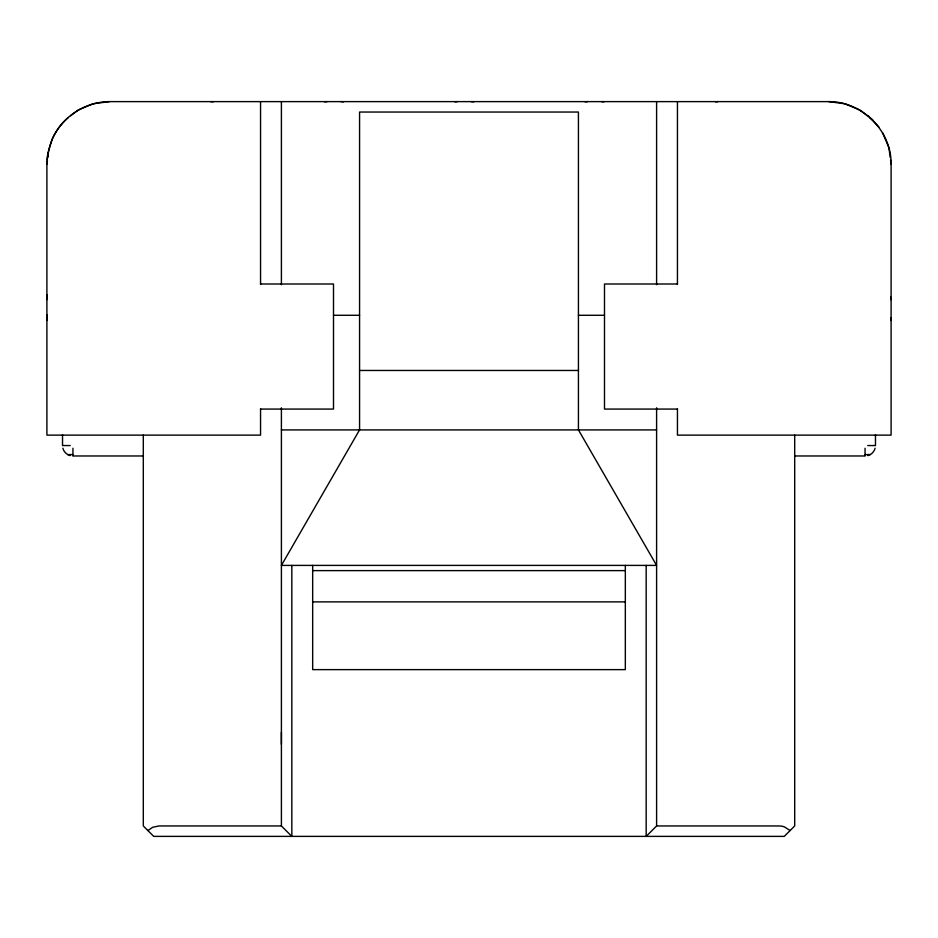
<?xml version="1.0" encoding="UTF-8"?>
<svg xmlns="http://www.w3.org/2000/svg" width="938" height="938" viewBox="0 0 938 938"><rect width="100%" height="100%" fill="white"/><g stroke="black" fill="none" stroke-linecap="round" stroke-linejoin="round"><path stroke-width="1.41" d="M281.4 744.409L281.4 732.156M260.553 408.792L260.553 435.126L46.9 435.126L46.9 164.15L47.873 153.257L52.129 139.094C62.072 116.84 85.041 101.75 109.429 101.621L828.571 101.621C861.928 101.245 891.639 130.769 891.1 164.15L891.1 435.126L677.447 435.126L677.447 408.792M46.9 299.644L47.217 295.083M46.9 320.479L47.346 314.992M47.064 159.413L47.873 153.257M46.9 164.15L47.428 160.105M47.791 157.408C48.893 142.107 56.772 127.263 68.451 117.449M656.6 407.796L656.6 825.956L646.176 836.379L646.176 565.403M147.887 830.54L152.695 827.269L158.944 825.956L281.4 825.956L291.824 836.379L291.824 565.403M70.608 115.796L78.171 109.992L93.249 103.743L109.429 101.621M867.744 455.622L870.253 454.578A10.424 10.424 0 0 0 875.107 448.247M324.595 101.82L327.151 101.621M454.871 101.82L457.427 101.621M585.148 101.82L587.704 101.621M715.424 101.82L717.992 101.621M260.553 284.003L333.506 284.003L333.506 409.074L260.553 409.074M677.447 284.003L604.494 284.003L604.494 409.074L677.447 409.074M333.506 315.274L359.571 315.274M578.429 315.274L604.494 315.274M359.571 370.463L578.429 370.463M281.4 429.921L656.6 429.921M62.893 445.55L70.256 445.55M867.744 445.55L875.107 445.55M62.893 448.247A10.424 10.424 0 0 0 67.747 454.578L72.953 454.578M865.047 454.578L870.253 454.578M72.953 455.974L143.303 455.974M794.697 455.974L865.047 455.974M312.671 570.621L625.329 570.621M312.671 601.879L625.329 601.879M656.6 825.956L779.056 825.956A11.338 8.02 0 0 1 784.531 826.953L790.113 830.54M601.469 101.621L604.025 101.82M471.193 101.621L473.749 101.82M340.916 101.621L343.472 101.82M210.628 101.621L213.196 101.82M828.571 101.621L844.751 103.743L859.829 109.992L867.392 115.796M67.747 454.578L70.256 455.622M869.549 117.449L872.786 119.935M868.506 116.031L878.859 126.993M882.717 132.879L888.966 147.97L890.209 157.408M890.678 297.1L891.1 299.644M890.678 317.865L891.1 320.479M890.572 160.105L891.1 164.15M875.471 434.775L875.471 445.55M865.047 448.247L865.047 455.622M794.697 435.126L794.697 825.956L784.274 836.379L153.726 836.379L143.303 825.956L143.303 435.126M677.447 101.621L677.447 284.46M656.6 101.621L656.6 284.706M625.329 565.403L625.329 669.626L312.671 669.626L312.671 565.403M281.4 101.621L281.4 284.706M281.4 407.796L281.4 825.956M260.553 101.621L260.553 284.46M72.953 448.247L72.953 455.622M62.529 434.775L62.529 445.55M359.571 429.874L281.4 565.403L656.6 565.403L578.429 429.874L578.429 112.044L359.571 112.044L359.571 429.921"/></g></svg>
